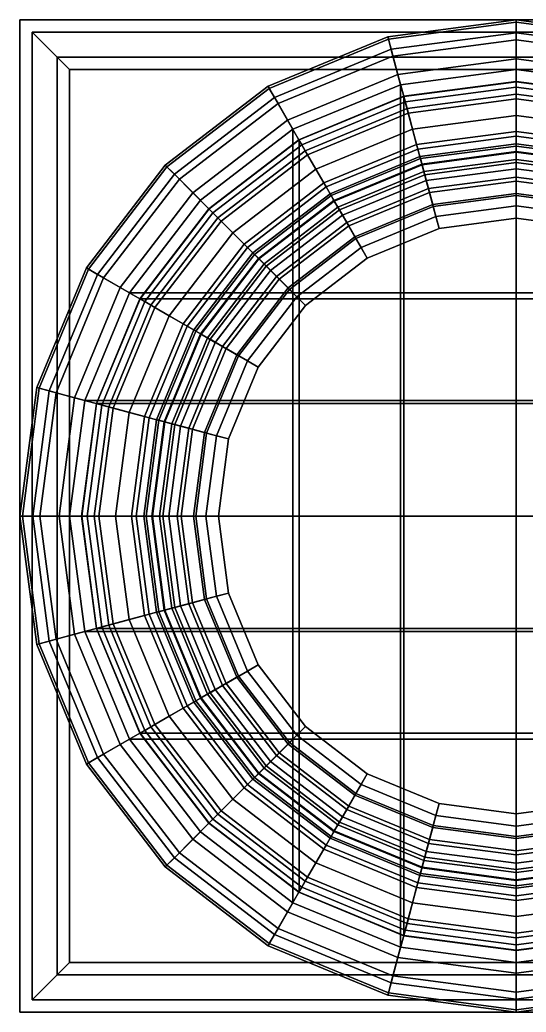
# Model space of a CAD drawing. Extents: x -0.254 to 0.254, y -0.254 to 0.254.
# Drawn here: x -0.254 to 0.005, y -0.254 to 0.254 of the extents above; entities that cross this region are included whole.
import ezdxf

# ---------------------------------------------------------------- set-up
doc = ezdxf.new("R2010")
doc.units = 0

msp = doc.modelspace()

# ---------------------------------------------------------------- meshes
mesh = msp.add_polyface()
corners = [(0.254, -0.254), (-0.254, 0.254, 0.1016), (-0.254, -0.254, 0.1016), (0.254, -0.254, 0.1016), (-0.254, -0.254), (0.254, 0.254), (-0.254, 0.254), (0.254, 0.254, 0.1016)]
mesh.append_faces([[corners[k] for k in face] for face in [(4, 0, 3, 2), (0, 4, 6, 5), (0, 5, 7, 3), (7, 1, 2, 3), (6, 4, 2, 1), (5, 6, 1, 7)]])
mesh = msp.add_polyface()
corners = [(-0.082, 0.14203, 2.4662), (-0.0762, 0.13198, 2.91061), (-0.03944, 0.14721, 2.91061), (-0.04245, 0.15841, 2.4662), (-0.07938, 0.13748, 2.92331), (-0.04109, 0.15334, 2.92331), (0, 0.1524, 2.91061), (0, 0.164, 2.4662), (-0.08675, 0.15025, 2.02174), (-0.0449, 0.16759, 2.02174), (-0.08573, 0.14848, 2.92966), (-0.04437, 0.16561, 2.92966), (0, 0.15875, 2.92331), (0, 0.1735, 2.02174), (-0.09045, 0.15666, 1.57725), (-0.04682, 0.17473, 1.57725), (-0.08573, 0.14848, 2.93601), (-0.04437, 0.16561, 2.93601), (0, 0.17145, 2.92966), (0, 0.1809, 1.57725), (-0.0931, 0.16125, 1.13272), (-0.04819, 0.17985, 1.13272), (-0.0889, 0.15398, 2.93701), (-0.04602, 0.17174, 2.93701), (0, 0.17145, 2.93601), (0, 0.1862, 1.13272), (-0.0947, 0.16402, 0.68817), (-0.04902, 0.18295, 0.68817), (-0.09327, 0.16155, 2.94575), (-0.04828, 0.18018, 2.94575), (0, 0.1778, 2.93701), (0, 0.1894, 0.68817), (-0.09525, 0.16498, 0.24361), (-0.04931, 0.18401, 0.24361), (-0.09327, 0.16155, 2.95786), (-0.04828, 0.18018, 2.95786), (0, 0.18654, 2.94575), (0, 0.1905, 0.24361), (-0.0889, 0.15398, 2.96659), (-0.04602, 0.17174, 2.96659), (0, 0.18654, 2.95786), (-0.05095, 0.19014, 0.23091), (0, 0.19685, 0.23091), (-0.07938, 0.13748, 2.96859), (-0.04109, 0.15334, 2.96859), (0, 0.1778, 2.96659), (-0.05588, 0.20854, 0.21821), (0, 0.2159, 0.21821), (-0.07938, 0.13748, 3.0373), (-0.04109, 0.15334, 3.0373), (0, 0.15875, 2.96859), (-0.05588, 0.20854, 0.19281), (0, 0.2159, 0.19281), (-0.08255, 0.14298, 3.048), (-0.04273, 0.15947, 3.048), (0, 0.15875, 3.0373), (-0.06055, 0.22599, 0.18477), (0, 0.23396, 0.18477), (-0.09126, 0.15806, 3.05471), (-0.04724, 0.1763, 3.05471), (0, 0.1651, 3.048), (-0.06403, 0.23896, 0.17026), (0, 0.24739, 0.17026), (-0.09126, 0.15806, 3.06741), (-0.04724, 0.1763, 3.06741), (0, 0.18251, 3.05471), (-0.06574, 0.24535, 0.15163), (0, 0.254, 0.15163), (-0.09724, 0.16843, 3.07158), (-0.05034, 0.18786, 3.07158), (0, 0.18251, 3.06741), (-0.06541, 0.24412, 0.1319), (0, 0.25273, 0.1319), (0, 0.19448, 3.07158), (-0.06309, 0.23547, 0.11427), (0, 0.24378, 0.11427), (-0.05307, 0.19806, 3.07859), (0, 0.20505, 3.07859), (-0.05917, 0.22081, 0.1016), (0, 0.2286, 0.1016), (-0.05527, 0.20628, 3.08799), (0, 0.21356, 3.08799), (0, 0.1143, 0.1016), (-0.05917, 0.1143, 0.1016), (-0.05681, 0.212, 3.0992), (0, 0.21948, 3.0992), (-0.05757, 0.21486, 3.11153), (0, 0.22244, 3.11153), (-0.05753, 0.2147, 3.1242), (0, 0.22227, 3.1242), (-0.05753, 0.11114, 3.1242), (0, 0.11114, 3.1242)]
mesh.append_faces([[corners[k] for k in face] for face in [(0, 1, 2, 3), (1, 4, 5, 2), (3, 2, 6, 7), (8, 0, 3, 9), (4, 10, 11, 5), (2, 5, 12, 6), (9, 3, 7, 13), (14, 8, 9, 15), (10, 16, 17, 11), (5, 11, 18, 12), (15, 9, 13, 19), (20, 14, 15, 21), (17, 16, 22, 23), (11, 17, 24, 18), (21, 15, 19, 25), (26, 20, 21, 27), (22, 28, 29, 23), (24, 17, 23, 30), (27, 21, 25, 31), (32, 26, 27, 33), (28, 34, 35, 29), (23, 29, 36, 30), (33, 27, 31, 37), (34, 38, 39, 35), (29, 35, 40, 36), (41, 33, 37, 42), (43, 44, 39, 38), (35, 39, 45, 40), (46, 41, 42, 47), (43, 48, 49, 44), (44, 50, 45, 39), (51, 46, 47, 52), (48, 53, 54, 49), (44, 49, 55, 50), (56, 51, 52, 57), (53, 58, 59, 54), (49, 54, 60, 55), (61, 56, 57, 62), (58, 63, 64, 59), (54, 59, 65, 60), (66, 61, 62, 67), (63, 68, 69, 64), (59, 64, 70, 65), (71, 66, 67, 72), (64, 69, 73, 70), (74, 71, 72, 75), (69, 76, 77, 73), (78, 74, 75, 79), (76, 80, 81, 77), (79, 82, 83, 78), (80, 84, 85, 81), (84, 86, 87, 85), (86, 88, 89, 87), (90, 91, 89, 88)]])
mesh = msp.add_polyface()
corners = [(0, 0.1735, 2.02174), (0, 0.164, 2.4662), (0.04245, 0.15841, 2.4662), (0.0449, 0.16759, 2.02174), (0, 0.1809, 1.57725), (0.04682, 0.17473, 1.57725), (0, 0.17145, 2.92966), (0, 0.17145, 2.93601), (0.04437, 0.16561, 2.93601), (0.04437, 0.16561, 2.92966), (0, 0.1862, 1.13272), (0.04819, 0.17985, 1.13272), (0, 0.1778, 2.93701), (0.04602, 0.17174, 2.93701), (0.09045, 0.15666, 1.57725), (0.0931, 0.16125, 1.13272), (0, 0.1894, 0.68817), (0.04902, 0.18295, 0.68817), (0, 0.18654, 2.94575), (0.04828, 0.18018, 2.94575), (0.0947, 0.16402, 0.68817), (0, 0.1905, 0.24361), (0.0493, 0.18401, 0.24361), (0, 0.18654, 2.95786), (0.04828, 0.18018, 2.95786), (0.09327, 0.16155, 2.94575), (0.0889, 0.15398, 2.93701), (0.09525, 0.16498, 0.24361), (0, 0.19685, 0.23091), (0.05095, 0.19014, 0.23091), (0, 0.1778, 2.96659), (0.04602, 0.17174, 2.96659), (0.09327, 0.16155, 2.95786), (0.09842, 0.17048, 0.23091), (0, 0.2159, 0.21821), (0.05588, 0.20854, 0.21821), (0, 0.15875, 2.96859), (0.04109, 0.15334, 2.96859), (0.0889, 0.15398, 2.96659), (0.10795, 0.18697, 0.21821), (0, 0.2159, 0.19281), (0.05588, 0.20854, 0.19281), (0.10795, 0.18697, 0.19281), (0, 0.23396, 0.18477), (0.06055, 0.22599, 0.18477), (0.15266, 0.15266, 0.21821), (0.15266, 0.15266, 0.19281), (0.11698, 0.20262, 0.18477), (0, 0.24739, 0.17026), (0.06403, 0.23896, 0.17026), (0, 0.1651, 3.048), (0, 0.18251, 3.05471), (0.04724, 0.1763, 3.05471), (0.04273, 0.15947, 3.048), (0.12369, 0.21424, 0.17026), (0, 0.254, 0.15163), (0.06574, 0.24535, 0.15163), (0, 0.18251, 3.06741), (0.04724, 0.1763, 3.06741), (0.127, 0.21997, 0.15163), (0, 0.25273, 0.1319), (0.06541, 0.24412, 0.1319), (0, 0.19448, 3.07158), (0.05034, 0.18786, 3.07158), (0.09126, 0.15806, 3.06741), (0.09126, 0.15806, 3.05471), (0.12636, 0.21887, 0.1319), (0, 0.24378, 0.11427), (0.06309, 0.23547, 0.11427), (0, 0.20505, 3.07859), (0.05307, 0.19806, 3.07859), (0.09724, 0.16843, 3.07158), (0.12189, 0.21112, 0.11427), (0, 0.2286, 0.1016), (0.05917, 0.22081, 0.1016), (0, 0.21356, 3.08799), (0.05527, 0.20628, 3.08799), (0.10253, 0.17758, 3.07859), (0.1143, 0.19797, 0.1016), (0.05917, 0.1143, 0.1016), (0, 0.1143, 0.1016), (0, 0.21948, 3.0992), (0.05681, 0.212, 3.0992), (0.10678, 0.18495, 3.08799), (0, 0.22244, 3.11153), (0.05757, 0.21486, 3.11153), (0.10974, 0.19007, 3.0992), (0, 0.22227, 3.1242), (0.05753, 0.2147, 3.1242), (0.11122, 0.19264, 3.11153), (0.1552, 0.1552, 3.0992), (0.15101, 0.15101, 3.08799), (0, 0.11114, 3.1242), (0.05753, 0.11114, 3.1242), (0.11114, 0.19249, 3.1242)]
mesh.append_faces([[corners[k] for k in face] for face in [(0, 1, 2, 3), (4, 0, 3, 5), (6, 7, 8, 9), (10, 4, 5, 11), (8, 7, 12, 13), (11, 5, 14, 15), (16, 10, 11, 17), (12, 18, 19, 13), (17, 11, 15, 20), (21, 16, 17, 22), (18, 23, 24, 19), (13, 19, 25, 26), (22, 17, 20, 27), (28, 21, 22, 29), (23, 30, 31, 24), (19, 24, 32, 25), (29, 22, 27, 33), (34, 28, 29, 35), (36, 37, 31, 30), (24, 31, 38, 32), (35, 29, 33, 39), (40, 34, 35, 41), (41, 35, 39, 42), (43, 40, 41, 44), (42, 39, 45, 46), (44, 41, 42, 47), (48, 43, 44, 49), (50, 51, 52, 53), (49, 44, 47, 54), (55, 48, 49, 56), (51, 57, 58, 52), (56, 49, 54, 59), (60, 55, 56, 61), (57, 62, 63, 58), (52, 58, 64, 65), (61, 56, 59, 66), (67, 60, 61, 68), (62, 69, 70, 63), (58, 63, 71, 64), (68, 61, 66, 72), (73, 67, 68, 74), (69, 75, 76, 70), (63, 70, 77, 71), (74, 68, 72, 78), (74, 79, 80, 73), (75, 81, 82, 76), (70, 76, 83, 77), (81, 84, 85, 82), (76, 82, 86, 83), (84, 87, 88, 85), (82, 85, 89, 86), (83, 86, 90, 91), (92, 93, 88, 87), (85, 88, 94, 89)]])
mesh = msp.add_polyface()
corners = [(0.2286, -0.2286, 3.1242), (0.2286, 0.2286, 3.16825), (0.2286, -0.2286, 3.16825), (0.23495, -0.23495, 3.18095), (-0.2286, 0.2286, 3.1242), (-0.2286, -0.2286, 3.1242), (-0.2286, -0.2286, 3.16825), (0.2286, 0.2286, 3.1242), (0.24765, -0.24765, 3.1873), (-0.23495, -0.23495, 3.18095), (-0.2286, 0.2286, 3.16825), (-0.23495, 0.23495, 3.18095), (0.23495, 0.23495, 3.18095), (0.24765, 0.24765, 3.1873), (-0.24765, -0.24765, 3.1873), (0.24765, 0.24765, 3.2), (0.24765, -0.24765, 3.2), (-0.24765, -0.24765, 3.2), (-0.24765, 0.24765, 3.1873), (-0.24765, 0.24765, 3.2)]
mesh.append_faces([[corners[k] for k in face] for face in [(0, 2, 6, 5), (0, 7, 1, 2), (2, 3, 9, 6), (10, 4, 5, 6), (0, 5, 4, 7), (4, 10, 1, 7), (1, 12, 3, 2), (3, 8, 14, 9), (11, 10, 6, 9), (10, 11, 12, 1), (12, 13, 8, 3), (8, 16, 17, 14), (18, 11, 9, 14), (11, 18, 13, 12), (13, 15, 16, 8), (15, 19, 17, 16), (19, 18, 14, 17), (18, 19, 15, 13)]])
mesh = msp.add_polyface()
corners = [(-0.12268, 0.12268, 2.02174), (-0.11596, 0.11596, 2.4662), (-0.082, 0.14203, 2.4662), (-0.08675, 0.15025, 2.02174), (-0.12791, 0.12791, 1.57725), (-0.09045, 0.15666, 1.57725), (-0.12123, 0.12123, 2.92966), (-0.12123, 0.12123, 2.93601), (-0.08573, 0.14848, 2.93601), (-0.08573, 0.14848, 2.92966), (-0.13166, 0.13166, 1.13272), (-0.0931, 0.16125, 1.13272), (-0.12572, 0.12572, 2.93701), (-0.0889, 0.15398, 2.93701), (-0.13393, 0.13393, 0.68817), (-0.0947, 0.16402, 0.68817), (-0.1319, 0.1319, 2.94575), (-0.09327, 0.16155, 2.94575), (-0.1347, 0.1347, 0.24361), (-0.09525, 0.16498, 0.24361), (-0.1319, 0.1319, 2.95786), (-0.09327, 0.16155, 2.95786), (-0.13919, 0.13919, 0.23091), (-0.09843, 0.17048, 0.23091), (-0.12572, 0.12572, 2.96659), (-0.0889, 0.15398, 2.96659), (-0.04931, 0.18401, 0.24361), (-0.05095, 0.19014, 0.23091), (-0.15266, 0.15266, 0.21821), (-0.10795, 0.18697, 0.21821), (-0.11225, 0.11225, 2.96859), (-0.07938, 0.13748, 2.96859), (-0.05588, 0.20854, 0.21821), (-0.15266, 0.15266, 0.19281), (-0.10795, 0.18697, 0.19281), (-0.05588, 0.20854, 0.19281), (-0.16544, 0.16544, 0.18477), (-0.11698, 0.20262, 0.18477), (-0.20262, 0.11698, 0.18477), (-0.18697, 0.10795, 0.19281), (-0.06055, 0.22599, 0.18477), (-0.17493, 0.17493, 0.17026), (-0.12369, 0.21424, 0.17026), (-0.21424, 0.12369, 0.17026), (-0.11674, 0.11674, 3.048), (-0.12906, 0.12906, 3.05471), (-0.09126, 0.15806, 3.05471), (-0.08255, 0.14298, 3.048), (-0.06403, 0.23896, 0.17026), (-0.17961, 0.17961, 0.15163), (-0.127, 0.21997, 0.15163), (-0.21997, 0.127, 0.15163), (-0.12906, 0.12906, 3.06741), (-0.09126, 0.15806, 3.06741), (-0.06574, 0.24535, 0.15163), (-0.17871, 0.17871, 0.1319), (-0.12636, 0.21887, 0.1319), (-0.21887, 0.12636, 0.1319), (-0.13752, 0.13752, 3.07158), (-0.09724, 0.16843, 3.07158), (-0.06541, 0.24412, 0.1319), (-0.17238, 0.17238, 0.11427), (-0.12189, 0.21112, 0.11427), (-0.21112, 0.12189, 0.11427), (-0.14499, 0.14499, 3.07859), (-0.10253, 0.17758, 3.07859), (-0.06309, 0.23547, 0.11427), (-0.16164, 0.16164, 0.1016), (-0.1143, 0.19797, 0.1016), (-0.19797, 0.1143, 0.1016), (-0.15101, 0.15101, 3.08799), (-0.10678, 0.18495, 3.08799), (-0.05307, 0.19806, 3.07859), (-0.05034, 0.18786, 3.07158), (-0.05917, 0.22081, 0.1016), (-0.1143, 0.1143, 0.1016), (-0.1552, 0.1552, 3.0992), (-0.10974, 0.19007, 3.0992), (-0.05527, 0.20628, 3.08799), (-0.05917, 0.1143, 0.1016), (-0.15729, 0.15729, 3.11153), (-0.11122, 0.19264, 3.11153), (-0.05681, 0.212, 3.0992), (-0.19007, 0.10974, 3.0992), (-0.19264, 0.11122, 3.11153), (-0.15717, 0.15717, 3.1242), (-0.11114, 0.19249, 3.1242), (-0.05757, 0.21486, 3.11153), (-0.19249, 0.11114, 3.1242), (-0.11114, 0.11114, 3.1242), (-0.05753, 0.2147, 3.1242), (-0.05753, 0.11114, 3.1242)]
mesh.append_faces([[corners[k] for k in face] for face in [(0, 1, 2, 3), (4, 0, 3, 5), (6, 7, 8, 9), (10, 4, 5, 11), (8, 7, 12, 13), (14, 10, 11, 15), (12, 16, 17, 13), (18, 14, 15, 19), (16, 20, 21, 17), (22, 18, 19, 23), (20, 24, 25, 21), (23, 19, 26, 27), (28, 22, 23, 29), (30, 31, 25, 24), (29, 23, 27, 32), (33, 28, 29, 34), (34, 29, 32, 35), (36, 33, 34, 37), (38, 39, 33, 36), (37, 34, 35, 40), (41, 36, 37, 42), (43, 38, 36, 41), (44, 45, 46, 47), (42, 37, 40, 48), (49, 41, 42, 50), (51, 43, 41, 49), (45, 52, 53, 46), (50, 42, 48, 54), (55, 49, 50, 56), (57, 51, 49, 55), (52, 58, 59, 53), (56, 50, 54, 60), (61, 55, 56, 62), (63, 57, 55, 61), (58, 64, 65, 59), (62, 56, 60, 66), (67, 61, 62, 68), (69, 63, 61, 67), (64, 70, 71, 65), (59, 65, 72, 73), (68, 62, 66, 74), (67, 68, 75, 69), (70, 76, 77, 71), (65, 71, 78, 72), (79, 75, 68, 74), (76, 80, 81, 77), (71, 77, 82, 78), (83, 84, 80, 76), (80, 85, 86, 81), (77, 81, 87, 82), (84, 88, 85, 80), (88, 89, 86, 85), (81, 86, 90, 87), (90, 86, 89, 91)]])
mesh = msp.add_polyface()
corners = [(0, 0.164, 2.4662), (0, 0.1524, 2.91061), (0.03944, 0.14721, 2.91061), (0.04245, 0.15841, 2.4662), (0, 0.15875, 2.92331), (0.04109, 0.15334, 2.92331), (0.0762, 0.13198, 2.91061), (0.082, 0.14203, 2.4662), (0, 0.17145, 2.92966), (0.04437, 0.16561, 2.92966), (0.07937, 0.13748, 2.92331), (0.10776, 0.10776, 2.91061), (0.11596, 0.11596, 2.4662), (0.0449, 0.16759, 2.02174), (0.08675, 0.15025, 2.02174), (0.08573, 0.14848, 2.92966), (0.11225, 0.11225, 2.92331), (0.13198, 0.0762, 2.91061), (0.14203, 0.082, 2.4662), (0.12268, 0.12268, 2.02174), (0.04682, 0.17473, 1.57725), (0.09045, 0.15666, 1.57725), (0.04437, 0.16561, 2.93601), (0.08573, 0.14848, 2.93601), (0.12123, 0.12123, 2.92966), (0.13748, 0.07937, 2.92331), (0.12791, 0.12791, 1.57725), (0.04602, 0.17174, 2.93701), (0.0889, 0.15398, 2.93701), (0.12123, 0.12123, 2.93601), (0.14848, 0.08573, 2.92966), (0.0931, 0.16125, 1.13272), (0.13166, 0.13166, 1.13272), (0.12572, 0.12572, 2.93701), (0.0947, 0.16402, 0.68817), (0.13393, 0.13393, 0.68817), (0.09327, 0.16155, 2.94575), (0.1319, 0.1319, 2.94575), (0.09525, 0.16498, 0.24361), (0.1347, 0.1347, 0.24361), (0.09327, 0.16155, 2.95786), (0.1319, 0.1319, 2.95786), (0.09842, 0.17048, 0.23091), (0.13919, 0.13919, 0.23091), (0, 0.15875, 2.96859), (0, 0.15875, 3.0373), (0.04109, 0.15334, 3.0373), (0.04109, 0.15334, 2.96859), (0.07937, 0.13748, 2.96859), (0.0889, 0.15398, 2.96659), (0.04602, 0.17174, 2.96659), (0.12572, 0.12572, 2.96659), (0.10795, 0.18697, 0.21821), (0.15266, 0.15266, 0.21821), (0, 0.1651, 3.048), (0.04273, 0.15947, 3.048), (0.07937, 0.13748, 3.0373), (0.11225, 0.11225, 2.96859), (0.08255, 0.14298, 3.048), (0.11225, 0.11225, 3.0373), (0.04724, 0.1763, 3.05471), (0.09126, 0.15806, 3.05471), (0.11674, 0.11674, 3.048), (0.13748, 0.07937, 3.0373), (0.13748, 0.07937, 2.96859), (0.12906, 0.12906, 3.05471), (0.14298, 0.08255, 3.048), (0.09126, 0.15806, 3.06741), (0.12906, 0.12906, 3.06741), (0.09724, 0.16843, 3.07158), (0.13752, 0.13752, 3.07158), (0.10253, 0.17758, 3.07859), (0.14499, 0.14499, 3.07859), (0.05917, 0.22081, 0.1016), (0.1143, 0.19797, 0.1016), (0.1143, 0.1143, 0.1016), (0.05917, 0.1143, 0.1016), (0, 0.05917, 0.1016), (0, 0.1143, 0.1016), (0.05917, 0.05917, 0.1016), (0.10678, 0.18495, 3.08799), (0.15101, 0.15101, 3.08799), (0.1143, 0.05917, 0.1016), (0, 0, 0.1016), (0.05917, 0, 0.1016), (0.1143, 0, 0.1016), (0, 0.05753, 3.1242), (0.05753, 0.05753, 3.1242), (0.05753, 0.11114, 3.1242), (0, 0.11114, 3.1242), (0.11114, 0.11114, 3.1242), (0.11114, 0.19249, 3.1242), (0.05753, 0.2147, 3.1242), (0, 0, 3.1242), (0.05753, 0, 3.1242), (0.11114, 0.05753, 3.1242), (0.11114, 0, 3.1242)]
mesh.append_faces([[corners[k] for k in face] for face in [(0, 1, 2, 3), (1, 4, 5, 2), (3, 2, 6, 7), (4, 8, 9, 5), (2, 5, 10, 6), (7, 6, 11, 12), (13, 3, 7, 14), (5, 9, 15, 10), (6, 10, 16, 11), (12, 11, 17, 18), (14, 7, 12, 19), (20, 13, 14, 21), (9, 22, 23, 15), (10, 15, 24, 16), (11, 16, 25, 17), (21, 14, 19, 26), (23, 22, 27, 28), (15, 23, 29, 24), (16, 24, 30, 25), (31, 21, 26, 32), (29, 23, 28, 33), (34, 31, 32, 35), (28, 36, 37, 33), (38, 34, 35, 39), (36, 40, 41, 37), (42, 38, 39, 43), (44, 45, 46, 47), (47, 48, 49, 50), (40, 49, 51, 41), (52, 42, 43, 53), (45, 54, 55, 46), (47, 46, 56, 48), (48, 57, 51, 49), (46, 55, 58, 56), (48, 56, 59, 57), (55, 60, 61, 58), (56, 58, 62, 59), (57, 59, 63, 64), (58, 61, 65, 62), (59, 62, 66, 63), (61, 67, 68, 65), (67, 69, 70, 68), (69, 71, 72, 70), (73, 74, 75, 76), (77, 78, 76, 79), (71, 80, 81, 72), (76, 75, 82, 79), (83, 77, 79, 84), (79, 82, 85, 84), (86, 87, 88, 89), (88, 90, 91, 92), (87, 86, 93, 94), (87, 95, 90, 88), (94, 96, 95, 87)]])
mesh = msp.add_polyface()
corners = [(-0.1735, 0, 2.02174), (-0.164, 0, 2.4662), (-0.15841, 0.04245, 2.4662), (-0.16759, 0.0449, 2.02174), (-0.1809, 0, 1.57725), (-0.17473, 0.04682, 1.57725), (-0.17985, 0.04819, 1.13272), (-0.15666, 0.09045, 1.57725), (-0.16125, 0.0931, 1.13272), (-0.17145, 0, 2.92966), (-0.17145, 0, 2.93601), (-0.16561, 0.04437, 2.93601), (-0.16561, 0.04437, 2.92966), (-0.1862, 0, 1.13272), (-0.18295, 0.04902, 0.68817), (-0.16402, 0.0947, 0.68817), (-0.1778, 0, 2.93701), (-0.17174, 0.04602, 2.93701), (-0.1894, 0, 0.68817), (-0.18018, 0.04828, 2.94575), (-0.16155, 0.09327, 2.94575), (-0.15398, 0.0889, 2.93701), (-0.18401, 0.0493, 0.24361), (-0.16498, 0.09525, 0.24361), (-0.18654, 0, 2.94575), (-0.1905, 0, 0.24361), (-0.18018, 0.04828, 2.95786), (-0.16155, 0.09327, 2.95786), (-0.19014, 0.05095, 0.23091), (-0.17048, 0.09842, 0.23091), (-0.18654, 0, 2.95786), (-0.19685, 0, 0.23091), (-0.17174, 0.04602, 2.96659), (-0.15398, 0.0889, 2.96659), (-0.20854, 0.05588, 0.21821), (-0.18697, 0.10795, 0.21821), (-0.18697, 0.10795, 0.19281), (-0.15266, 0.15266, 0.21821), (-0.15266, 0.15266, 0.19281), (-0.1778, 0, 2.96659), (-0.2159, 0, 0.21821), (-0.20854, 0.05588, 0.19281), (-0.15875, 0, 2.96859), (-0.15334, 0.04109, 2.96859), (-0.2159, 0, 0.19281), (-0.22599, 0.06055, 0.18477), (-0.20262, 0.11698, 0.18477), (-0.23396, 0, 0.18477), (-0.23896, 0.06403, 0.17026), (-0.21424, 0.12369, 0.17026), (-0.24739, 0, 0.17026), (-0.24535, 0.06574, 0.15163), (-0.21997, 0.127, 0.15163), (-0.1651, 0, 3.048), (-0.18251, 0, 3.05471), (-0.1763, 0.04724, 3.05471), (-0.15947, 0.04273, 3.048), (-0.254, 0, 0.15163), (-0.1763, 0.04724, 3.06741), (-0.15806, 0.09126, 3.06741), (-0.15806, 0.09126, 3.05471), (-0.24412, 0.06541, 0.1319), (-0.21887, 0.12636, 0.1319), (-0.18251, 0, 3.06741), (-0.25273, 0, 0.1319), (-0.18786, 0.05034, 3.07158), (-0.16843, 0.09724, 3.07158), (-0.23547, 0.06309, 0.11427), (-0.21112, 0.12189, 0.11427), (-0.19448, 0, 3.07158), (-0.24378, 0, 0.11427), (-0.19806, 0.05307, 3.07859), (-0.17758, 0.10253, 3.07859), (-0.22081, 0.05917, 0.1016), (-0.19797, 0.1143, 0.1016), (-0.20505, 0, 3.07859), (-0.2286, 0, 0.1016), (-0.20628, 0.05527, 3.08799), (-0.18495, 0.10678, 3.08799), (-0.19007, 0.10974, 3.0992), (-0.1552, 0.1552, 3.0992), (-0.15101, 0.15101, 3.08799), (-0.1143, 0.05917, 0.1016), (-0.1143, 0, 0.1016), (-0.21356, 0, 3.08799), (-0.212, 0.05681, 3.0992), (-0.21948, 0, 3.0992), (-0.21486, 0.05757, 3.11153), (-0.19264, 0.11122, 3.11153), (-0.22244, 0, 3.11153), (-0.2147, 0.05753, 3.1242), (-0.19249, 0.11114, 3.1242), (-0.22227, 0, 3.1242), (-0.11114, 0, 3.1242), (-0.11114, 0.05753, 3.1242)]
mesh.append_faces([[corners[k] for k in face] for face in [(0, 1, 2, 3), (4, 0, 3, 5), (6, 5, 7, 8), (9, 10, 11, 12), (13, 4, 5, 6), (14, 6, 8, 15), (11, 10, 16, 17), (18, 13, 6, 14), (17, 19, 20, 21), (22, 14, 15, 23), (16, 24, 19, 17), (25, 18, 14, 22), (19, 26, 27, 20), (28, 22, 23, 29), (24, 30, 26, 19), (31, 25, 22, 28), (26, 32, 33, 27), (34, 28, 29, 35), (36, 35, 37, 38), (30, 39, 32, 26), (40, 31, 28, 34), (41, 34, 35, 36), (42, 43, 32, 39), (44, 40, 34, 41), (45, 41, 36, 46), (47, 44, 41, 45), (48, 45, 46, 49), (50, 47, 45, 48), (51, 48, 49, 52), (53, 54, 55, 56), (57, 50, 48, 51), (55, 58, 59, 60), (61, 51, 52, 62), (54, 63, 58, 55), (64, 57, 51, 61), (58, 65, 66, 59), (67, 61, 62, 68), (63, 69, 65, 58), (70, 64, 61, 67), (65, 71, 72, 66), (73, 67, 68, 74), (69, 75, 71, 65), (76, 70, 67, 73), (71, 77, 78, 72), (78, 79, 80, 81), (73, 82, 83, 76), (75, 84, 77, 71), (77, 85, 79, 78), (84, 86, 85, 77), (85, 87, 88, 79), (86, 89, 87, 85), (87, 90, 91, 88), (89, 92, 90, 87), (92, 93, 94, 90)]])
mesh = msp.add_polyface()
corners = [(-0.11596, 0.11596, 2.4662), (-0.10776, 0.10776, 2.91061), (-0.0762, 0.13198, 2.91061), (-0.082, 0.14203, 2.4662), (-0.14203, 0.082, 2.4662), (-0.13198, 0.0762, 2.91061), (-0.11225, 0.11225, 2.92331), (-0.07938, 0.13748, 2.92331), (-0.15841, 0.04245, 2.4662), (-0.14721, 0.03944, 2.91061), (-0.13748, 0.07937, 2.92331), (-0.12268, 0.12268, 2.02174), (-0.15025, 0.08675, 2.02174), (-0.12123, 0.12123, 2.92966), (-0.08573, 0.14848, 2.92966), (-0.164, 0, 2.4662), (-0.1524, 0, 2.91061), (-0.15334, 0.04109, 2.92331), (-0.16759, 0.0449, 2.02174), (-0.14848, 0.08573, 2.92966), (-0.15666, 0.09045, 1.57725), (-0.12791, 0.12791, 1.57725), (-0.15875, 0, 2.92331), (-0.16561, 0.04437, 2.92966), (-0.17473, 0.04682, 1.57725), (-0.14848, 0.08573, 2.93601), (-0.12123, 0.12123, 2.93601), (-0.16125, 0.0931, 1.13272), (-0.13166, 0.13166, 1.13272), (-0.17145, 0, 2.92966), (-0.16561, 0.04437, 2.93601), (-0.15398, 0.0889, 2.93701), (-0.12572, 0.12572, 2.93701), (-0.16402, 0.0947, 0.68817), (-0.13393, 0.13393, 0.68817), (-0.17174, 0.04602, 2.93701), (-0.16155, 0.09327, 2.94575), (-0.1319, 0.1319, 2.94575), (-0.16498, 0.09525, 0.24361), (-0.1347, 0.1347, 0.24361), (-0.16155, 0.09327, 2.95786), (-0.1319, 0.1319, 2.95786), (-0.17048, 0.09842, 0.23091), (-0.13919, 0.13919, 0.23091), (-0.15398, 0.0889, 2.96659), (-0.12572, 0.12572, 2.96659), (-0.18697, 0.10795, 0.21821), (-0.15266, 0.15266, 0.21821), (-0.13748, 0.07937, 2.96859), (-0.11225, 0.11225, 2.96859), (-0.11225, 0.11225, 3.0373), (-0.07938, 0.13748, 3.0373), (-0.07938, 0.13748, 2.96859), (-0.15334, 0.04109, 2.96859), (-0.17174, 0.04602, 2.96659), (-0.13748, 0.07937, 3.0373), (-0.11674, 0.11674, 3.048), (-0.08255, 0.14298, 3.048), (-0.15334, 0.04109, 3.0373), (-0.14298, 0.08255, 3.048), (-0.15875, 0, 2.96859), (-0.15875, 0, 3.0373), (-0.15947, 0.04273, 3.048), (-0.15806, 0.09126, 3.05471), (-0.12906, 0.12906, 3.05471), (-0.1651, 0, 3.048), (-0.1763, 0.04724, 3.05471), (-0.15806, 0.09126, 3.06741), (-0.12906, 0.12906, 3.06741), (-0.16843, 0.09724, 3.07158), (-0.13752, 0.13752, 3.07158), (-0.17758, 0.10253, 3.07859), (-0.14499, 0.14499, 3.07859), (-0.18495, 0.10678, 3.08799), (-0.15101, 0.15101, 3.08799), (-0.19797, 0.1143, 0.1016), (-0.1143, 0.1143, 0.1016), (-0.1143, 0.05917, 0.1016), (-0.22081, 0.05917, 0.1016), (-0.05917, 0.05917, 0.1016), (-0.05917, 0.1143, 0.1016), (0, 0.1143, 0.1016), (0, 0.05917, 0.1016), (-0.05917, 0, 0.1016), (-0.1143, 0, 0.1016), (0, 0, 0.1016), (-0.2147, 0.05753, 3.1242), (-0.11114, 0.05753, 3.1242), (-0.11114, 0.11114, 3.1242), (-0.19249, 0.11114, 3.1242), (-0.05753, 0.11114, 3.1242), (-0.05753, 0.05753, 3.1242), (-0.11114, 0, 3.1242), (-0.05753, 0, 3.1242), (0, 0.05753, 3.1242), (0, 0.11114, 3.1242), (0, 0, 3.1242)]
mesh.append_faces([[corners[k] for k in face] for face in [(0, 1, 2, 3), (1, 0, 4, 5), (1, 6, 7, 2), (8, 9, 5, 4), (5, 10, 6, 1), (0, 11, 12, 4), (6, 13, 14, 7), (15, 16, 9, 8), (9, 17, 10, 5), (18, 8, 4, 12), (10, 19, 13, 6), (20, 12, 11, 21), (16, 22, 17, 9), (17, 23, 19, 10), (24, 18, 12, 20), (19, 25, 26, 13), (27, 20, 21, 28), (22, 29, 23, 17), (23, 30, 25, 19), (26, 25, 31, 32), (33, 27, 28, 34), (25, 30, 35, 31), (31, 36, 37, 32), (38, 33, 34, 39), (36, 40, 41, 37), (42, 38, 39, 43), (40, 44, 45, 41), (46, 42, 43, 47), (48, 49, 45, 44), (49, 50, 51, 52), (53, 48, 44, 54), (48, 55, 50, 49), (50, 56, 57, 51), (53, 58, 55, 48), (55, 59, 56, 50), (60, 61, 58, 53), (58, 62, 59, 55), (59, 63, 64, 56), (61, 65, 62, 58), (62, 66, 63, 59), (63, 67, 68, 64), (67, 69, 70, 68), (69, 71, 72, 70), (71, 73, 74, 72), (75, 76, 77, 78), (79, 77, 76, 80), (79, 80, 81, 82), (83, 84, 77, 79), (83, 79, 82, 85), (86, 87, 88, 89), (90, 88, 87, 91), (91, 87, 92, 93), (91, 94, 95, 90), (94, 91, 93, 96)]])
mesh = msp.add_polyface()
corners = [(-0.15841, -0.04245, 2.4662), (-0.14721, -0.03944, 2.91061), (-0.1524, 0, 2.91061), (-0.164, 0, 2.4662), (-0.14203, -0.082, 2.4662), (-0.13198, -0.0762, 2.91061), (-0.15334, -0.04109, 2.92331), (-0.15875, 0, 2.92331), (-0.16759, -0.0449, 2.02174), (-0.1735, 0, 2.02174), (-0.13748, -0.07938, 2.92331), (-0.15025, -0.08675, 2.02174), (-0.16561, -0.04437, 2.92966), (-0.17145, 0, 2.92966), (-0.17473, -0.04682, 1.57725), (-0.1809, 0, 1.57725), (-0.14848, -0.08573, 2.92966), (-0.15666, -0.09045, 1.57725), (-0.16561, -0.04437, 2.93601), (-0.17145, 0, 2.93601), (-0.17985, -0.04819, 1.13272), (-0.1862, 0, 1.13272), (-0.14848, -0.08573, 2.93601), (-0.16125, -0.0931, 1.13272), (-0.17174, -0.04602, 2.93701), (-0.1778, 0, 2.93701), (-0.18295, -0.04902, 0.68817), (-0.1894, 0, 0.68817), (-0.15398, -0.0889, 2.93701), (-0.16402, -0.0947, 0.68817), (-0.18018, -0.04828, 2.94575), (-0.18654, 0, 2.94575), (-0.18401, -0.04931, 0.24361), (-0.1905, 0, 0.24361), (-0.16155, -0.09327, 2.94575), (-0.16498, -0.09525, 0.24361), (-0.18018, -0.04828, 2.95786), (-0.18654, 0, 2.95786), (-0.19014, -0.05095, 0.23091), (-0.19685, 0, 0.23091), (-0.16155, -0.09327, 2.95786), (-0.17174, -0.04602, 2.96659), (-0.1778, 0, 2.96659), (-0.20854, -0.05588, 0.21821), (-0.2159, 0, 0.21821), (-0.15398, -0.0889, 2.96659), (-0.15334, -0.04109, 2.96859), (-0.15875, 0, 2.96859), (-0.20854, -0.05588, 0.19281), (-0.2159, 0, 0.19281), (-0.13748, -0.07938, 2.96859), (-0.15334, -0.04109, 3.0373), (-0.15875, 0, 3.0373), (-0.22599, -0.06055, 0.18477), (-0.23396, 0, 0.18477), (-0.13748, -0.07938, 3.0373), (-0.15947, -0.04273, 3.048), (-0.1651, 0, 3.048), (-0.23896, -0.06403, 0.17026), (-0.24739, 0, 0.17026), (-0.14298, -0.08255, 3.048), (-0.1763, -0.04724, 3.05471), (-0.18251, 0, 3.05471), (-0.24535, -0.06574, 0.15163), (-0.254, 0, 0.15163), (-0.15806, -0.09126, 3.05471), (-0.1763, -0.04724, 3.06741), (-0.18251, 0, 3.06741), (-0.24412, -0.06541, 0.1319), (-0.25273, 0, 0.1319), (-0.15806, -0.09126, 3.06741), (-0.18786, -0.05034, 3.07158), (-0.19448, 0, 3.07158), (-0.23547, -0.06309, 0.11427), (-0.24378, 0, 0.11427), (-0.16843, -0.09724, 3.07158), (-0.19806, -0.05307, 3.07859), (-0.20505, 0, 3.07859), (-0.22081, -0.05917, 0.1016), (-0.2286, 0, 0.1016), (-0.1143, 0, 0.1016), (-0.1143, -0.05917, 0.1016), (-0.20628, -0.05527, 3.08799), (-0.21356, 0, 3.08799), (-0.212, -0.05681, 3.0992), (-0.21948, 0, 3.0992), (-0.21486, -0.05757, 3.11153), (-0.22244, 0, 3.11153), (-0.2147, -0.05753, 3.1242), (-0.22227, 0, 3.1242), (-0.11114, -0.05753, 3.1242), (-0.11114, 0, 3.1242)]
mesh.append_faces([[corners[k] for k in face] for face in [(0, 1, 2, 3), (4, 5, 1, 0), (1, 6, 7, 2), (8, 0, 3, 9), (5, 10, 6, 1), (11, 4, 0, 8), (6, 12, 13, 7), (14, 8, 9, 15), (10, 16, 12, 6), (17, 11, 8, 14), (12, 18, 19, 13), (20, 14, 15, 21), (16, 22, 18, 12), (23, 17, 14, 20), (19, 18, 24, 25), (26, 20, 21, 27), (18, 22, 28, 24), (29, 23, 20, 26), (24, 30, 31, 25), (32, 26, 27, 33), (28, 34, 30, 24), (35, 29, 26, 32), (30, 36, 37, 31), (38, 32, 33, 39), (34, 40, 36, 30), (36, 41, 42, 37), (43, 38, 39, 44), (40, 45, 41, 36), (46, 47, 42, 41), (48, 43, 44, 49), (41, 45, 50, 46), (46, 51, 52, 47), (53, 48, 49, 54), (50, 55, 51, 46), (51, 56, 57, 52), (58, 53, 54, 59), (55, 60, 56, 51), (56, 61, 62, 57), (63, 58, 59, 64), (60, 65, 61, 56), (61, 66, 67, 62), (68, 63, 64, 69), (65, 70, 66, 61), (66, 71, 72, 67), (73, 68, 69, 74), (70, 75, 71, 66), (71, 76, 77, 72), (78, 73, 74, 79), (79, 80, 81, 78), (76, 82, 83, 77), (82, 84, 85, 83), (84, 86, 87, 85), (86, 88, 89, 87), (88, 90, 91, 89)]])
mesh = msp.add_polyface()
corners = [(-0.11596, -0.11596, 2.4662), (-0.10776, -0.10776, 2.91061), (-0.13198, -0.0762, 2.91061), (-0.14203, -0.082, 2.4662), (-0.082, -0.14203, 2.4662), (-0.0762, -0.13198, 2.91061), (-0.11225, -0.11225, 2.92331), (-0.13748, -0.07938, 2.92331), (-0.04245, -0.15841, 2.4662), (-0.03944, -0.14721, 2.91061), (-0.07938, -0.13748, 2.92331), (-0.08675, -0.15025, 2.02174), (-0.12268, -0.12268, 2.02174), (-0.12123, -0.12123, 2.92966), (-0.14848, -0.08573, 2.92966), (0, -0.164, 2.4662), (0, -0.1524, 2.91061), (-0.04109, -0.15334, 2.92331), (-0.0449, -0.16759, 2.02174), (-0.08573, -0.14848, 2.92966), (-0.09045, -0.15666, 1.57725), (-0.12791, -0.12791, 1.57725), (0, -0.15875, 2.92331), (-0.04437, -0.16561, 2.92966), (-0.04682, -0.17473, 1.57725), (-0.08573, -0.14848, 2.93601), (-0.12123, -0.12123, 2.93601), (-0.0931, -0.16125, 1.13272), (-0.13166, -0.13166, 1.13272), (0, -0.17145, 2.92966), (-0.04437, -0.16561, 2.93601), (-0.0889, -0.15398, 2.93701), (-0.12572, -0.12572, 2.93701), (-0.0947, -0.16402, 0.68817), (-0.13393, -0.13393, 0.68817), (-0.04602, -0.17174, 2.93701), (-0.09327, -0.16155, 2.94575), (-0.1319, -0.1319, 2.94575), (-0.09525, -0.16498, 0.24361), (-0.1347, -0.1347, 0.24361), (-0.09327, -0.16155, 2.95786), (-0.1319, -0.1319, 2.95786), (-0.09843, -0.17048, 0.23091), (-0.13919, -0.13919, 0.23091), (-0.0889, -0.15398, 2.96659), (-0.12572, -0.12572, 2.96659), (-0.10795, -0.18697, 0.21821), (-0.15266, -0.15266, 0.21821), (-0.07938, -0.13748, 2.96859), (-0.11225, -0.11225, 2.96859), (-0.11225, -0.11225, 3.0373), (-0.13748, -0.07938, 3.0373), (-0.13748, -0.07938, 2.96859), (-0.04602, -0.17174, 2.96659), (-0.04109, -0.15334, 2.96859), (-0.07938, -0.13748, 3.0373), (-0.11674, -0.11674, 3.048), (-0.14298, -0.08255, 3.048), (-0.04109, -0.15334, 3.0373), (-0.08255, -0.14298, 3.048), (0, -0.15875, 2.96859), (0, -0.15875, 3.0373), (-0.04273, -0.15947, 3.048), (-0.09126, -0.15806, 3.05471), (-0.12906, -0.12906, 3.05471), (0, -0.1651, 3.048), (-0.04724, -0.1763, 3.05471), (-0.09126, -0.15806, 3.06741), (-0.12906, -0.12906, 3.06741), (-0.05917, -0.05917, 0.1016), (-0.1143, -0.05917, 0.1016), (-0.1143, 0, 0.1016), (-0.05917, 0, 0.1016), (-0.09724, -0.16843, 3.07158), (-0.13752, -0.13752, 3.07158), (0, 0, 0.1016), (0, -0.05917, 0.1016), (-0.05917, -0.1143, 0.1016), (-0.1143, -0.1143, 0.1016), (-0.10253, -0.17758, 3.07859), (-0.14499, -0.14499, 3.07859), (0, -0.1143, 0.1016), (-0.05917, -0.22081, 0.1016), (-0.1143, -0.19797, 0.1016), (-0.10678, -0.18495, 3.08799), (-0.15101, -0.15101, 3.08799), (-0.05753, 0, 3.1242), (-0.11114, 0, 3.1242), (-0.11114, -0.05753, 3.1242), (-0.05753, -0.05753, 3.1242), (-0.11114, -0.11114, 3.1242), (-0.05753, -0.11114, 3.1242), (0, 0, 3.1242), (0, -0.05753, 3.1242), (-0.11114, -0.19249, 3.1242), (-0.05753, -0.2147, 3.1242), (0, -0.11114, 3.1242)]
mesh.append_faces([[corners[k] for k in face] for face in [(0, 1, 2, 3), (4, 5, 1, 0), (1, 6, 7, 2), (8, 9, 5, 4), (5, 10, 6, 1), (11, 4, 0, 12), (6, 13, 14, 7), (15, 16, 9, 8), (9, 17, 10, 5), (18, 8, 4, 11), (10, 19, 13, 6), (20, 11, 12, 21), (16, 22, 17, 9), (17, 23, 19, 10), (24, 18, 11, 20), (19, 25, 26, 13), (27, 20, 21, 28), (22, 29, 23, 17), (23, 30, 25, 19), (26, 25, 31, 32), (33, 27, 28, 34), (25, 30, 35, 31), (31, 36, 37, 32), (38, 33, 34, 39), (36, 40, 41, 37), (42, 38, 39, 43), (40, 44, 45, 41), (46, 42, 43, 47), (45, 44, 48, 49), (49, 50, 51, 52), (44, 53, 54, 48), (48, 55, 50, 49), (50, 56, 57, 51), (54, 58, 55, 48), (55, 59, 56, 50), (60, 61, 58, 54), (58, 62, 59, 55), (59, 63, 64, 56), (61, 65, 62, 58), (62, 66, 63, 59), (63, 67, 68, 64), (69, 70, 71, 72), (67, 73, 74, 68), (75, 76, 69, 72), (77, 78, 70, 69), (73, 79, 80, 74), (76, 81, 77, 69), (82, 83, 78, 77), (79, 84, 85, 80), (86, 87, 88, 89), (89, 88, 90, 91), (92, 86, 89, 93), (91, 90, 94, 95), (93, 89, 91, 96)]])
mesh = msp.add_polyface()
corners = [(0.04245, -0.15841, 2.4662), (0.03944, -0.14721, 2.91061), (0, -0.1524, 2.91061), (0, -0.164, 2.4662), (0.082, -0.14203, 2.4662), (0.0762, -0.13198, 2.91061), (0.04109, -0.15334, 2.92331), (0, -0.15875, 2.92331), (0.14203, -0.082, 2.4662), (0.13198, -0.0762, 2.91061), (0.10776, -0.10776, 2.91061), (0.11596, -0.11596, 2.4662), (0.07937, -0.13748, 2.92331), (0.08675, -0.15025, 2.02174), (0.0449, -0.16759, 2.02174), (0.04437, -0.16561, 2.92966), (0, -0.17145, 2.92966), (0.13748, -0.07938, 2.92331), (0.11225, -0.11225, 2.92331), (0.12268, -0.12268, 2.02174), (0.08573, -0.14848, 2.92966), (0.09045, -0.15666, 1.57725), (0.04682, -0.17473, 1.57725), (0.14848, -0.08573, 2.92966), (0.12123, -0.12123, 2.92966), (0.12791, -0.12791, 1.57725), (0.08573, -0.14848, 2.93601), (0.04437, -0.16561, 2.93601), (0.12123, -0.12123, 2.93601), (0.13166, -0.13166, 1.13272), (0.0931, -0.16125, 1.13272), (0.0889, -0.15398, 2.93701), (0.04602, -0.17174, 2.93701), (0.12572, -0.12572, 2.93701), (0.13393, -0.13393, 0.68817), (0.0947, -0.16402, 0.68817), (0.1319, -0.1319, 2.94575), (0.09327, -0.16155, 2.94575), (0.1347, -0.1347, 0.24361), (0.09525, -0.16498, 0.24361), (0.1319, -0.1319, 2.95786), (0.09327, -0.16155, 2.95786), (0.13919, -0.13919, 0.23091), (0.09842, -0.17048, 0.23091), (0.12572, -0.12572, 2.96659), (0.0889, -0.15398, 2.96659), (0.15266, -0.15266, 0.21821), (0.10795, -0.18697, 0.21821), (0.04602, -0.17174, 2.96659), (0.07937, -0.13748, 2.96859), (0.04109, -0.15334, 2.96859), (0.04109, -0.15334, 3.0373), (0, -0.15875, 3.0373), (0, -0.15875, 2.96859), (0.11225, -0.11225, 2.96859), (0.07937, -0.13748, 3.0373), (0.04273, -0.15947, 3.048), (0, -0.1651, 3.048), (0.13748, -0.07938, 2.96859), (0.13748, -0.07938, 3.0373), (0.11225, -0.11225, 3.0373), (0.08255, -0.14298, 3.048), (0.14298, -0.08255, 3.048), (0.11674, -0.11674, 3.048), (0.05917, 0, 0.1016), (0.05917, -0.05917, 0.1016), (0, -0.05917, 0.1016), (0, 0, 0.1016), (0.09126, -0.15806, 3.05471), (0.04724, -0.1763, 3.05471), (0.1143, 0, 0.1016), (0.1143, -0.05917, 0.1016), (0.05917, -0.1143, 0.1016), (0, -0.1143, 0.1016), (0.12906, -0.12906, 3.05471), (0.1143, -0.1143, 0.1016), (0.12906, -0.12906, 3.06741), (0.09126, -0.15806, 3.06741), (0.1143, -0.19797, 0.1016), (0.05917, -0.22081, 0.1016), (0.13752, -0.13752, 3.07158), (0.09724, -0.16843, 3.07158), (0, -0.05753, 3.1242), (0.05753, -0.05753, 3.1242), (0.05753, 0, 3.1242), (0, 0, 3.1242), (0.14499, -0.14499, 3.07859), (0.10253, -0.17758, 3.07859), (0, -0.11114, 3.1242), (0.05753, -0.11114, 3.1242), (0.11114, -0.05753, 3.1242), (0.11114, 0, 3.1242), (0.15101, -0.15101, 3.08799), (0.10678, -0.18495, 3.08799), (0.11114, -0.11114, 3.1242), (0.05753, -0.2147, 3.1242), (0.11114, -0.19249, 3.1242)]
mesh.append_faces([[corners[k] for k in face] for face in [(0, 1, 2, 3), (4, 5, 1, 0), (1, 6, 7, 2), (8, 9, 10, 11), (11, 10, 5, 4), (5, 12, 6, 1), (13, 4, 0, 14), (6, 15, 16, 7), (9, 17, 18, 10), (10, 18, 12, 5), (19, 11, 4, 13), (12, 20, 15, 6), (21, 13, 14, 22), (17, 23, 24, 18), (18, 24, 20, 12), (25, 19, 13, 21), (20, 26, 27, 15), (24, 28, 26, 20), (29, 25, 21, 30), (27, 26, 31, 32), (26, 28, 33, 31), (34, 29, 30, 35), (33, 36, 37, 31), (38, 34, 35, 39), (36, 40, 41, 37), (42, 38, 39, 43), (40, 44, 45, 41), (46, 42, 43, 47), (48, 45, 49, 50), (50, 51, 52, 53), (54, 49, 45, 44), (49, 55, 51, 50), (51, 56, 57, 52), (58, 59, 60, 54), (54, 60, 55, 49), (55, 61, 56, 51), (59, 62, 63, 60), (64, 65, 66, 67), (60, 63, 61, 55), (61, 68, 69, 56), (64, 70, 71, 65), (65, 72, 73, 66), (63, 74, 68, 61), (65, 71, 75, 72), (74, 76, 77, 68), (72, 75, 78, 79), (76, 80, 81, 77), (82, 83, 84, 85), (80, 86, 87, 81), (88, 89, 83, 82), (83, 90, 91, 84), (86, 92, 93, 87), (89, 94, 90, 83), (95, 96, 94, 89)]])
mesh = msp.add_polyface()
corners = [(-0.12268, -0.12268, 2.02174), (-0.11596, -0.11596, 2.4662), (-0.14203, -0.082, 2.4662), (-0.15025, -0.08675, 2.02174), (-0.12791, -0.12791, 1.57725), (-0.15666, -0.09045, 1.57725), (-0.12123, -0.12123, 2.92966), (-0.12123, -0.12123, 2.93601), (-0.14848, -0.08573, 2.93601), (-0.14848, -0.08573, 2.92966), (-0.13166, -0.13166, 1.13272), (-0.16125, -0.0931, 1.13272), (-0.12572, -0.12572, 2.93701), (-0.15398, -0.0889, 2.93701), (-0.13393, -0.13393, 0.68817), (-0.16402, -0.0947, 0.68817), (-0.1319, -0.1319, 2.94575), (-0.16155, -0.09327, 2.94575), (-0.1347, -0.1347, 0.24361), (-0.16498, -0.09525, 0.24361), (-0.17048, -0.09843, 0.23091), (-0.18401, -0.04931, 0.24361), (-0.19014, -0.05095, 0.23091), (-0.1319, -0.1319, 2.95786), (-0.16155, -0.09327, 2.95786), (-0.13919, -0.13919, 0.23091), (-0.18697, -0.10795, 0.21821), (-0.20854, -0.05588, 0.21821), (-0.12572, -0.12572, 2.96659), (-0.15398, -0.0889, 2.96659), (-0.15266, -0.15266, 0.21821), (-0.18697, -0.10795, 0.19281), (-0.20854, -0.05588, 0.19281), (-0.11225, -0.11225, 2.96859), (-0.13748, -0.07938, 2.96859), (-0.15266, -0.15266, 0.19281), (-0.20262, -0.11698, 0.18477), (-0.22599, -0.06055, 0.18477), (-0.16544, -0.16544, 0.18477), (-0.21424, -0.12369, 0.17026), (-0.23896, -0.06403, 0.17026), (-0.11698, -0.20262, 0.18477), (-0.10795, -0.18697, 0.19281), (-0.17493, -0.17493, 0.17026), (-0.21997, -0.127, 0.15163), (-0.24535, -0.06574, 0.15163), (-0.12369, -0.21424, 0.17026), (-0.11674, -0.11674, 3.048), (-0.12906, -0.12906, 3.05471), (-0.15806, -0.09126, 3.05471), (-0.14298, -0.08255, 3.048), (-0.17961, -0.17961, 0.15163), (-0.21887, -0.12636, 0.1319), (-0.24412, -0.06541, 0.1319), (-0.127, -0.21997, 0.15163), (-0.12906, -0.12906, 3.06741), (-0.15806, -0.09126, 3.06741), (-0.17871, -0.17871, 0.1319), (-0.21112, -0.12189, 0.11427), (-0.23547, -0.06309, 0.11427), (-0.12636, -0.21887, 0.1319), (-0.13752, -0.13752, 3.07158), (-0.16843, -0.09724, 3.07158), (-0.17238, -0.17238, 0.11427), (-0.17758, -0.10253, 3.07859), (-0.19806, -0.05307, 3.07859), (-0.18786, -0.05034, 3.07158), (-0.19797, -0.1143, 0.1016), (-0.22081, -0.05917, 0.1016), (-0.1143, -0.05917, 0.1016), (-0.1143, -0.1143, 0.1016), (-0.12189, -0.21112, 0.11427), (-0.14499, -0.14499, 3.07859), (-0.16164, -0.16164, 0.1016), (-0.18495, -0.10678, 3.08799), (-0.20628, -0.05527, 3.08799), (-0.1143, -0.19797, 0.1016), (-0.15101, -0.15101, 3.08799), (-0.19007, -0.10974, 3.0992), (-0.212, -0.05681, 3.0992), (-0.1552, -0.1552, 3.0992), (-0.19264, -0.11122, 3.11153), (-0.21486, -0.05757, 3.11153), (-0.15729, -0.15729, 3.11153), (-0.19249, -0.11114, 3.1242), (-0.2147, -0.05753, 3.1242), (-0.11114, -0.11114, 3.1242), (-0.11114, -0.05753, 3.1242), (-0.10974, -0.19007, 3.0992), (-0.11122, -0.19264, 3.11153), (-0.15717, -0.15717, 3.1242), (-0.11114, -0.19249, 3.1242)]
mesh.append_faces([[corners[k] for k in face] for face in [(0, 1, 2, 3), (4, 0, 3, 5), (6, 7, 8, 9), (10, 4, 5, 11), (8, 7, 12, 13), (14, 10, 11, 15), (12, 16, 17, 13), (18, 14, 15, 19), (20, 19, 21, 22), (16, 23, 24, 17), (25, 18, 19, 20), (26, 20, 22, 27), (23, 28, 29, 24), (30, 25, 20, 26), (31, 26, 27, 32), (29, 28, 33, 34), (35, 30, 26, 31), (36, 31, 32, 37), (38, 35, 31, 36), (39, 36, 37, 40), (41, 42, 35, 38), (43, 38, 36, 39), (44, 39, 40, 45), (46, 41, 38, 43), (47, 48, 49, 50), (51, 43, 39, 44), (52, 44, 45, 53), (54, 46, 43, 51), (48, 55, 56, 49), (57, 51, 44, 52), (58, 52, 53, 59), (60, 54, 51, 57), (55, 61, 62, 56), (63, 57, 52, 58), (62, 64, 65, 66), (67, 58, 59, 68), (68, 69, 70, 67), (71, 60, 57, 63), (61, 72, 64, 62), (73, 63, 58, 67), (64, 74, 75, 65), (67, 70, 76, 73), (76, 71, 63, 73), (72, 77, 74, 64), (74, 78, 79, 75), (77, 80, 78, 74), (78, 81, 82, 79), (80, 83, 81, 78), (81, 84, 85, 82), (84, 86, 87, 85), (88, 89, 83, 80), (83, 90, 84, 81), (90, 91, 86, 84), (89, 91, 90, 83)]])
mesh = msp.add_polyface()
corners = [(0, -0.1735, 2.02174), (0, -0.164, 2.4662), (-0.04245, -0.15841, 2.4662), (-0.0449, -0.16759, 2.02174), (0, -0.1809, 1.57725), (-0.04682, -0.17473, 1.57725), (-0.04819, -0.17985, 1.13272), (-0.09045, -0.15666, 1.57725), (-0.0931, -0.16125, 1.13272), (0, -0.17145, 2.92966), (0, -0.17145, 2.93601), (-0.04437, -0.16561, 2.93601), (-0.04437, -0.16561, 2.92966), (0, -0.1862, 1.13272), (-0.04902, -0.18295, 0.68817), (-0.0947, -0.16402, 0.68817), (0, -0.1778, 2.93701), (-0.04602, -0.17174, 2.93701), (0, -0.1894, 0.68817), (-0.04828, -0.18018, 2.94575), (-0.09327, -0.16155, 2.94575), (-0.0889, -0.15398, 2.93701), (-0.04931, -0.18401, 0.24361), (-0.09525, -0.16498, 0.24361), (0, -0.18654, 2.94575), (0, -0.1905, 0.24361), (-0.04828, -0.18018, 2.95786), (-0.09327, -0.16155, 2.95786), (-0.05095, -0.19014, 0.23091), (-0.09843, -0.17048, 0.23091), (0, -0.18654, 2.95786), (0, -0.19685, 0.23091), (-0.04602, -0.17174, 2.96659), (-0.0889, -0.15398, 2.96659), (-0.05588, -0.20854, 0.21821), (-0.10795, -0.18697, 0.21821), (-0.10795, -0.18697, 0.19281), (-0.15266, -0.15266, 0.21821), (-0.15266, -0.15266, 0.19281), (0, -0.1778, 2.96659), (0, -0.2159, 0.21821), (-0.05588, -0.20854, 0.19281), (0, -0.15875, 2.96859), (-0.04109, -0.15334, 2.96859), (0, -0.2159, 0.19281), (-0.06055, -0.22599, 0.18477), (-0.11698, -0.20262, 0.18477), (0, -0.23396, 0.18477), (-0.06403, -0.23896, 0.17026), (-0.12369, -0.21424, 0.17026), (0, -0.24739, 0.17026), (-0.06574, -0.24535, 0.15163), (-0.127, -0.21997, 0.15163), (0, -0.1651, 3.048), (0, -0.18251, 3.05471), (-0.04724, -0.1763, 3.05471), (-0.04273, -0.15947, 3.048), (0, -0.254, 0.15163), (-0.04724, -0.1763, 3.06741), (-0.09126, -0.15806, 3.06741), (-0.09126, -0.15806, 3.05471), (-0.06541, -0.24412, 0.1319), (-0.12636, -0.21887, 0.1319), (0, -0.18251, 3.06741), (0, -0.25273, 0.1319), (-0.05034, -0.18786, 3.07158), (-0.09724, -0.16843, 3.07158), (-0.06309, -0.23547, 0.11427), (-0.12189, -0.21112, 0.11427), (0, -0.19448, 3.07158), (0, -0.24378, 0.11427), (-0.05307, -0.19806, 3.07859), (-0.10253, -0.17758, 3.07859), (-0.05917, -0.22081, 0.1016), (-0.1143, -0.19797, 0.1016), (-0.05917, -0.1143, 0.1016), (0, -0.1143, 0.1016), (0, -0.2286, 0.1016), (0, -0.20505, 3.07859), (-0.05527, -0.20628, 3.08799), (-0.10678, -0.18495, 3.08799), (-0.10974, -0.19007, 3.0992), (-0.1552, -0.1552, 3.0992), (-0.15101, -0.15101, 3.08799), (0, -0.21356, 3.08799), (-0.05681, -0.212, 3.0992), (0, -0.21948, 3.0992), (-0.05757, -0.21486, 3.11153), (-0.11122, -0.19264, 3.11153), (0, -0.22244, 3.11153), (-0.05753, -0.2147, 3.1242), (-0.11114, -0.19249, 3.1242), (0, -0.22227, 3.1242), (0, -0.11114, 3.1242), (-0.05753, -0.11114, 3.1242)]
mesh.append_faces([[corners[k] for k in face] for face in [(0, 1, 2, 3), (4, 0, 3, 5), (6, 5, 7, 8), (9, 10, 11, 12), (13, 4, 5, 6), (14, 6, 8, 15), (11, 10, 16, 17), (18, 13, 6, 14), (17, 19, 20, 21), (22, 14, 15, 23), (16, 24, 19, 17), (25, 18, 14, 22), (19, 26, 27, 20), (28, 22, 23, 29), (24, 30, 26, 19), (31, 25, 22, 28), (26, 32, 33, 27), (34, 28, 29, 35), (36, 35, 37, 38), (30, 39, 32, 26), (40, 31, 28, 34), (41, 34, 35, 36), (32, 39, 42, 43), (44, 40, 34, 41), (45, 41, 36, 46), (47, 44, 41, 45), (48, 45, 46, 49), (50, 47, 45, 48), (51, 48, 49, 52), (53, 54, 55, 56), (57, 50, 48, 51), (55, 58, 59, 60), (61, 51, 52, 62), (54, 63, 58, 55), (64, 57, 51, 61), (58, 65, 66, 59), (67, 61, 62, 68), (63, 69, 65, 58), (70, 64, 61, 67), (65, 71, 72, 66), (73, 67, 68, 74), (73, 75, 76, 77), (69, 78, 71, 65), (77, 70, 67, 73), (71, 79, 80, 72), (80, 81, 82, 83), (78, 84, 79, 71), (79, 85, 81, 80), (84, 86, 85, 79), (85, 87, 88, 81), (86, 89, 87, 85), (87, 90, 91, 88), (92, 93, 94, 90), (89, 92, 90, 87)]])
mesh = msp.add_polyface()
corners = [(0.0449, -0.16759, 2.02174), (0.04245, -0.15841, 2.4662), (0, -0.164, 2.4662), (0, -0.1735, 2.02174), (0.04682, -0.17473, 1.57725), (0, -0.1809, 1.57725), (0.04437, -0.16561, 2.92966), (0.04437, -0.16561, 2.93601), (0, -0.17145, 2.93601), (0, -0.17145, 2.92966), (0.04819, -0.17985, 1.13272), (0, -0.1862, 1.13272), (0.0931, -0.16125, 1.13272), (0.09045, -0.15666, 1.57725), (0.04602, -0.17174, 2.93701), (0, -0.1778, 2.93701), (0.04902, -0.18295, 0.68817), (0, -0.1894, 0.68817), (0.0947, -0.16402, 0.68817), (0.04828, -0.18018, 2.94575), (0, -0.18654, 2.94575), (0.0493, -0.18401, 0.24361), (0, -0.1905, 0.24361), (0.0889, -0.15398, 2.93701), (0.09327, -0.16155, 2.94575), (0.09525, -0.16498, 0.24361), (0.04828, -0.18018, 2.95786), (0, -0.18654, 2.95786), (0.05095, -0.19014, 0.23091), (0, -0.19685, 0.23091), (0.09327, -0.16155, 2.95786), (0.09842, -0.17048, 0.23091), (0.04602, -0.17174, 2.96659), (0, -0.1778, 2.96659), (0.05588, -0.20854, 0.21821), (0, -0.2159, 0.21821), (0.0889, -0.15398, 2.96659), (0.10795, -0.18697, 0.21821), (0.04109, -0.15334, 2.96859), (0, -0.15875, 2.96859), (0.05588, -0.20854, 0.19281), (0, -0.2159, 0.19281), (0.10795, -0.18697, 0.19281), (0.06055, -0.22599, 0.18477), (0, -0.23396, 0.18477), (0.15266, -0.15266, 0.19281), (0.15266, -0.15266, 0.21821), (0.11698, -0.20262, 0.18477), (0.06403, -0.23896, 0.17026), (0, -0.24739, 0.17026), (0.12369, -0.21424, 0.17026), (0.04273, -0.15947, 3.048), (0.04724, -0.1763, 3.05471), (0, -0.18251, 3.05471), (0, -0.1651, 3.048), (0.06574, -0.24535, 0.15163), (0, -0.254, 0.15163), (0.127, -0.21997, 0.15163), (0.04724, -0.1763, 3.06741), (0, -0.18251, 3.06741), (0.06541, -0.24412, 0.1319), (0, -0.25273, 0.1319), (0.09126, -0.15806, 3.05471), (0.09126, -0.15806, 3.06741), (0.12636, -0.21887, 0.1319), (0.05034, -0.18786, 3.07158), (0, -0.19448, 3.07158), (0.06309, -0.23547, 0.11427), (0, -0.24378, 0.11427), (0, -0.2286, 0.1016), (0, -0.1143, 0.1016), (0.05917, -0.1143, 0.1016), (0.05917, -0.22081, 0.1016), (0.09724, -0.16843, 3.07158), (0.12189, -0.21112, 0.11427), (0.05307, -0.19806, 3.07859), (0, -0.20505, 3.07859), (0.10253, -0.17758, 3.07859), (0.1143, -0.19797, 0.1016), (0.05527, -0.20628, 3.08799), (0, -0.21356, 3.08799), (0.10678, -0.18495, 3.08799), (0.05681, -0.212, 3.0992), (0, -0.21948, 3.0992), (0.10974, -0.19007, 3.0992), (0.05757, -0.21486, 3.11153), (0, -0.22244, 3.11153), (0.05753, -0.2147, 3.1242), (0.05753, -0.11114, 3.1242), (0, -0.11114, 3.1242), (0, -0.22227, 3.1242), (0.15101, -0.15101, 3.08799), (0.1552, -0.1552, 3.0992), (0.11122, -0.19264, 3.11153), (0.11114, -0.19249, 3.1242)]
mesh.append_faces([[corners[k] for k in face] for face in [(0, 1, 2, 3), (4, 0, 3, 5), (6, 7, 8, 9), (10, 4, 5, 11), (12, 13, 4, 10), (8, 7, 14, 15), (16, 10, 11, 17), (18, 12, 10, 16), (14, 19, 20, 15), (21, 16, 17, 22), (23, 24, 19, 14), (25, 18, 16, 21), (19, 26, 27, 20), (28, 21, 22, 29), (24, 30, 26, 19), (31, 25, 21, 28), (26, 32, 33, 27), (34, 28, 29, 35), (30, 36, 32, 26), (37, 31, 28, 34), (33, 32, 38, 39), (40, 34, 35, 41), (42, 37, 34, 40), (43, 40, 41, 44), (45, 46, 37, 42), (47, 42, 40, 43), (48, 43, 44, 49), (50, 47, 43, 48), (51, 52, 53, 54), (55, 48, 49, 56), (57, 50, 48, 55), (52, 58, 59, 53), (60, 55, 56, 61), (62, 63, 58, 52), (64, 57, 55, 60), (58, 65, 66, 59), (67, 60, 61, 68), (69, 70, 71, 72), (63, 73, 65, 58), (74, 64, 60, 67), (65, 75, 76, 66), (72, 67, 68, 69), (73, 77, 75, 65), (78, 74, 67, 72), (75, 79, 80, 76), (77, 81, 79, 75), (79, 82, 83, 80), (81, 84, 82, 79), (82, 85, 86, 83), (87, 88, 89, 90), (91, 92, 84, 81), (84, 93, 85, 82), (85, 87, 90, 86), (93, 94, 87, 85)]])

doc.saveas('drawing.dxf')
